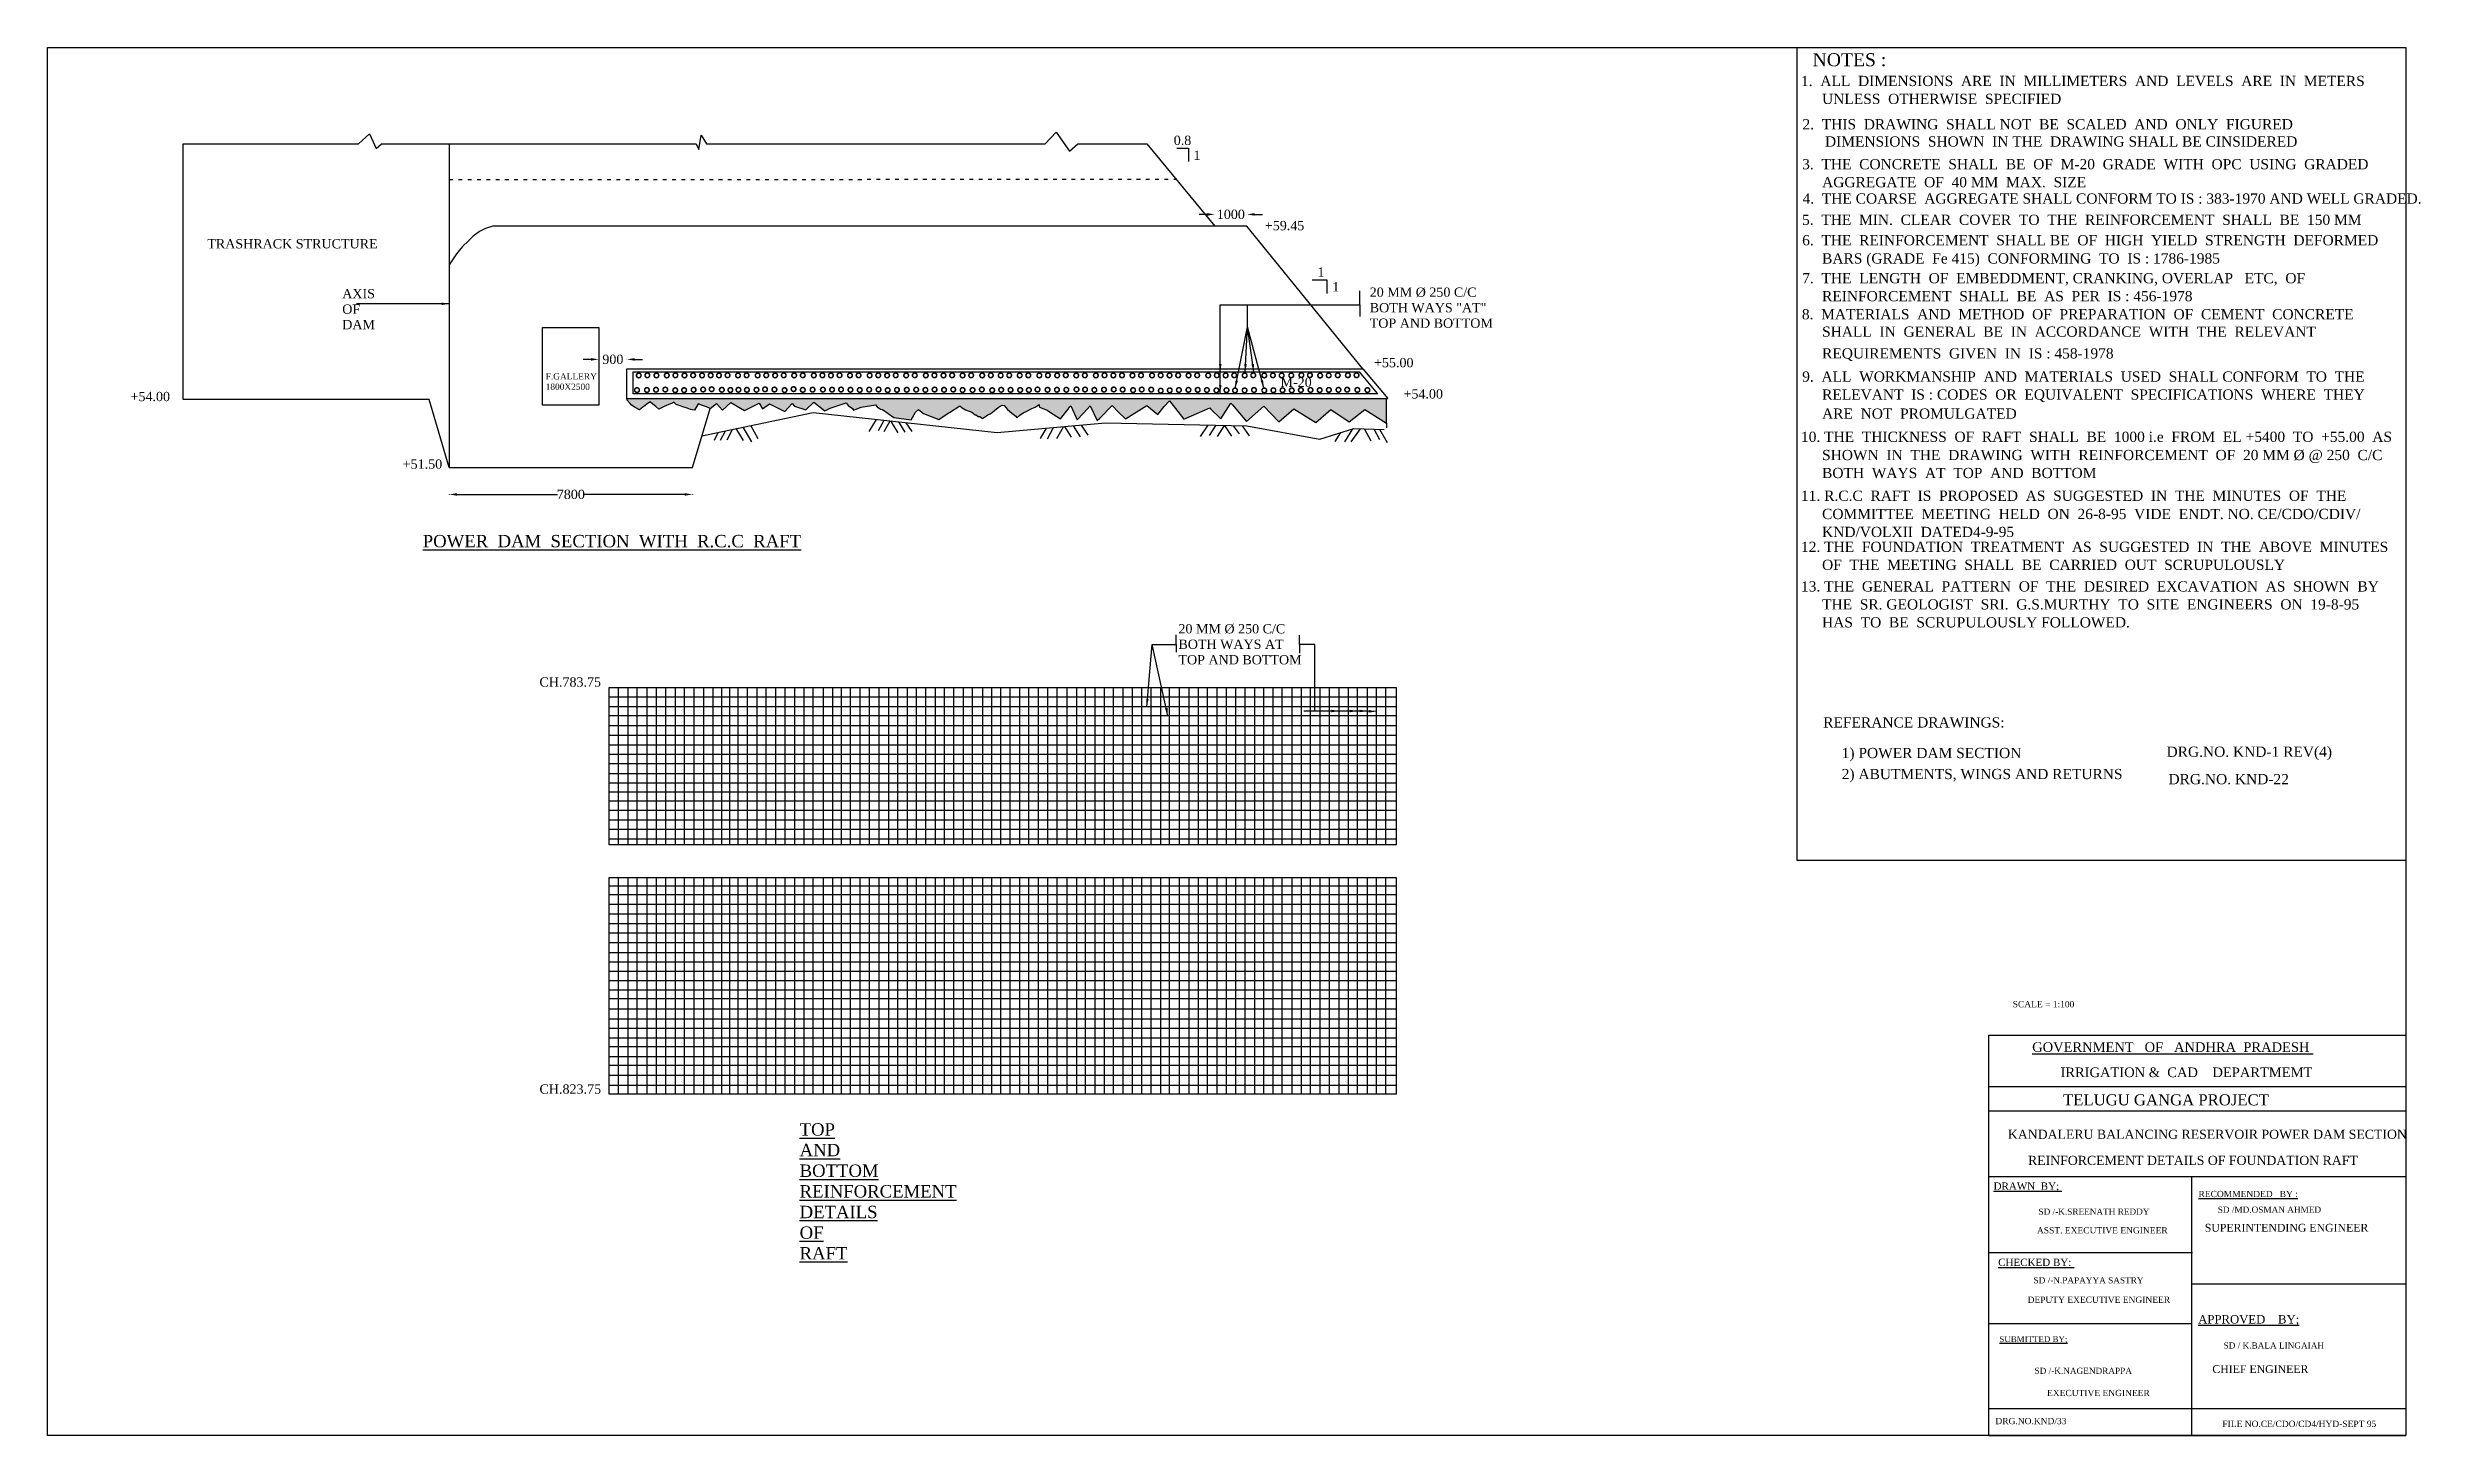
# Model space of a CAD drawing. Header units: millimetres. Extents: x 4638 to 81282, y 2237 to 47066.
import ezdxf

# ---------------------------------------------------------------- set-up
doc = ezdxf.new("R2010")
doc.units = ezdxf.units.MM
doc.header["$MEASUREMENT"] = 0
doc.linetypes.add('ACAD_ISO03W100', pattern=[30, 12, -18])
for name, color, linetype in [('DIM', 5, 'Continuous'), ('DWG.LINE', 10, 'Continuous'), ('HATCH', 2, 'Continuous'), ('TEXT', 7, 'Continuous')]:
    doc.layers.add(name, color=color, linetype=linetype)
doc.layers.add('DO LINE', color=3, linetype='Continuous', plot=False)
doc.layers.add('TITLE', color=7, linetype='Continuous', lineweight=30)
doc.styles.get("Standard").update_dxf_attribs({"font": 'times.ttf', "height": 330})
doc.dimstyles.get("Standard").update_dxf_attribs({"dimtxt": 330, "dimasz": 250, "dimexe": 0.18, "dimexo": 0.0625, "dimgap": 0.09, "dimtad": 0, "dimtih": 1, "dimtoh": 1, "dimdec": 0, "dimzin": 0, "dimdsep": 46, "dimtxsty": 'Standard', "dimcen": 300, "dimclrd": 5, "dimclre": 5, "dimclrt": 4, "dimadec": 0, "dimazin": 0, "dimtfac": 1, "dimtdec": 0, "dimtofl": 0, "dimtmove": 0, "dimatfit": 3, "dimfxl": 0, "dimtolj": 1, "dimtzin": 0, "dimarcsym": 0})

# ---------------------------------------------------------------- blocks, each defined once
blk = doc.blocks.new('*D2')
at = {"layer": 'Defpoints', "color": 0, "ltscale": 0.2}
for p in [(17615, 33500), (25469, 33500), (25469, 32631)]:
    blk.add_point(p, dxfattribs=at)
at = {"layer": 'DIM', "color": 5, "lineweight": -2, "ltscale": 0.2}
for p, q in [((17615, 32636), (17615, 32630)), ((17865, 32631), (21115, 32631)), ((25219, 32631), (21969, 32631)), ((25469, 32636), (25469, 32630))]:
    blk.add_line(p, q, dxfattribs=at)
at = {"layer": 'DIM', "color": 5, "ltscale": 0.2}
for points in [[(17865, 32672), (17865, 32589), (17615, 32631)], [(25219, 32672), (25219, 32589), (25469, 32631)]]:
    blk.add_solid(points, dxfattribs=at)
at = {"layer": 'DIM', "color": 4, "ltscale": 0.2, "insert": (21542, 32631), "char_height": 330, "attachment_point": 5}
blk.add_mtext('\\A1;{\\H0.9091x;7800}', dxfattribs=at)
blk = doc.blocks.new('*D3')
at = {"layer": 'Defpoints', "color": 0, "ltscale": 0.2}
for p in [(22442, 36992), (22442, 36692), (23355, 36692)]:
    blk.add_point(p, dxfattribs=at)
at = {"layer": 'DIM', "color": 5, "lineweight": -2, "ltscale": 0.2}
for p, q in [((22192, 36992), (21942, 36992)), ((22442, 36987), (22442, 36992)), ((23355, 36987), (23355, 36992)), ((23605, 36992), (23855, 36992))]:
    blk.add_line(p, q, dxfattribs=at)
at = {"layer": 'DIM', "color": 5, "ltscale": 0.2}
for points in [[(22192, 37034), (22192, 36951), (22442, 36992)], [(23605, 37034), (23605, 36951), (23355, 36992)]]:
    blk.add_solid(points, dxfattribs=at)
at = {"layer": 'DIM', "color": 4, "ltscale": 0.2, "insert": (22899, 36992), "char_height": 330, "attachment_point": 5}
blk.add_mtext('\\A1;{\\H0.9091x;900}', dxfattribs=at)
blk = doc.blocks.new('*D4')
at = {"layer": 'Defpoints', "color": 0, "ltscale": 0.2}
for p in [(43378, 41675), (42339, 41293), (43378, 41293)]:
    blk.add_point(p, dxfattribs=at)
at = {"layer": 'DIM', "color": 5, "lineweight": -2, "ltscale": 0.2}
for p, q in [((42089, 41675), (41839, 41675)), ((42339, 41670), (42339, 41675)), ((43378, 41670), (43378, 41675)), ((43628, 41675), (43878, 41675))]:
    blk.add_line(p, q, dxfattribs=at)
at = {"layer": 'DIM', "color": 5, "ltscale": 0.2}
for points in [[(42089, 41716), (42089, 41633), (42339, 41675)], [(43628, 41716), (43628, 41633), (43378, 41675)]]:
    blk.add_solid(points, dxfattribs=at)
at = {"layer": 'DIM', "color": 4, "ltscale": 0.2, "insert": (42858, 41675), "char_height": 330, "attachment_point": 5}
blk.add_mtext('\\A1;{\\H0.9091x;1000}', dxfattribs=at)

msp = doc.modelspace()

# ---------------------------------------------------------------- hatches: boundary and pattern name
at = {"layer": 'HATCH', "ltscale": 0.2}
h = msp.add_hatch(dxfattribs=at)
h.set_pattern_fill('AR-SAND', color=256, scale=150, style=0)
h.paths.add_polyline_path([(35404, 35480.1), (35474, 35509.2), (35536, 35505.9), (35649.8, 35377.7), (35789.8, 35258.3), (35912.3, 35153.4), (35941.5, 35100.9), (36043.6, 35188.3), (36151.5, 35269.9), (36274, 35316.5), (36431.6, 35401), (36537.3, 35448), (36665.6, 35532.5), (36671.5, 35462.6), (36732.7, 35424.7), (36823.2, 35395.5), (36928.2, 35348.9), (36998.2, 35293.6), (37120.7, 35217.8), (37354.1, 35069.2), (37602.1, 35383.9), (37648.6, 35459.1), (37686, 35493.6), (37894.7, 35044.1), (38089.7, 35246.3), (38218.5, 35386), (38310.5, 35492.6), (38542.3, 35018.4), (38627, 35095.6), (38770.5, 35238.9), (38891.9, 35371.3), (39020.7, 35499.9), (39227.8, 35286.8), (39456, 35070), (40140.4, 35503.7), (40494.6, 35212.5), (40706.8, 35467.1), (40873.7, 35648.3), (41336.3, 35064.9), (42177.2, 35430.7), (42201.5, 35396.1), (42533.5, 35075.4), (42854.6, 35582.7), (42916.3, 35519.3), (43368, 34988.4), (43923.4, 35481.6), (44408.7, 34972.8), (44893.3, 35393.1), (45599.2, 34955.4), (46089.6, 35372.8), (46676.9, 34978.6), (47181.8, 35369.9), (47881.5, 34935), (47881.5, 35732.6), (23355, 35732.6), (23358.5, 35673.4), (23454.7, 35571.6), (23493.8, 35520.3), (23528.4, 35491.3), (23615.4, 35442.3), (23764.6, 35361), (23865.4, 35453.7), (23901.7, 35471.8), (23992.4, 35544.3), (24101.3, 35618.8), (24187.9, 35542.3), (24282.7, 35471.8), (24379.5, 35383.2), (24532.7, 35459.7), (24651.6, 35512.1), (24792.8, 35568.4), (24869.4, 35610.7), (24948, 35538.2), (25043.1, 35501.7), (25162, 35455.4), (25303.1, 35419.1), (25408, 35378.8), (25535.4, 35350.8), (25658.4, 35558.3), (25791.4, 35507.9), (25924.5, 35461.6), (26042.4, 35404), (26249.5, 35567.2), (26445, 35348.7), (26710.4, 35602.2), (27148, 35342.9), (27627.4, 35576.1), (27726.6, 35392.5), (27960, 35561.5), (28453, 35308), (28695.1, 35567.3), (28760.5, 35485.8), (29133.9, 35363.5), (29393.5, 35611.1), (29749.4, 35325.6), (29915.7, 35418.8), (30434.9, 35590.7), (30500.2, 35503.4), (30640.3, 35401.4), (30675.3, 35348.9), (30923.2, 35450.9), (31378.3, 35523.8), (31433.7, 35459.7), (31547.5, 35386.8), (31602.9, 35372.2), (31974.2, 35112.4), (32537.2, 35042.5), (32674.3, 35284.4), (32773.5, 35371.8), (32931.8, 35249.4), (33424.8, 35051.2), (33723.2, 35258.5), (33769.9, 35273.1), (34102.4, 35494.5), (34178.3, 35424.6), (34286.2, 35360.5), (34493.3, 35284.7), (34595.4, 35203.2), (34633.4, 35197.3), (34694.6, 35150.7), (34747.1, 35144.9), (34834.6, 35077.9), (35007.3, 35206.2), (35080.2, 35238.3), (35150.2, 35282), (35229, 35346.1), (35342.8, 35439.3)])
h = msp.add_hatch(dxfattribs=at)
h.set_pattern_fill('AR-CONC', color=256, scale=80, style=0)
h.set_pattern_definition([(50, (0, 0), (573.808, -50.2017), [60, -660]), (355, (0, 0), (-111.001, 601.7537), [48, -528]), (100.4514, (47.8, -4.2), (462.8075, 551.5516), [50.992, -560.9137]), (46.1842, (0, 160), (853.793, -132.415), [90, -990]), (96.6356, (71.15, 149), (747.73, 779.294), [76.488, -841.37]), (351.1842, (0, 160), (747.73, 779.295), [72, -792]), (21, (80, 120), (477.5256, -322.095), [60, -660]), (326, (80, 120), (194.652, 580.12), [48, -528]), (71.4514, (119.8, 93.16), (672.178, 258.0244), [50.992, -560.9137]), (37.5, (0, 0), (9.7279, 266.3151), [0, -521.6, 0, -536, 0, -530]), (7.5, (0, 0), (210.4556, 315.5294), [0, -305.6, 0, -509.6, 0, -202]), (327.5, (-178.4, 0), (427.05795, -18.0439), [0, -200, 0, -624, 0, -828]), (317.5, (-258.4, 0), (466.549, 80.084), [0, -260, 0, -414.4, 0, -588])])
h.paths.add_polyline_path([(34102.4, 35494.5), (34178.3, 35424.6), (34286.2, 35360.5), (34493.3, 35284.7), (34595.4, 35203.2), (34633.4, 35197.3), (34694.6, 35150.7), (34747.1, 35144.9), (34834.6, 35077.9), (35007.3, 35206.2), (35080.2, 35238.3), (35150.2, 35282), (35229, 35346.1), (35342.8, 35439.3), (35404, 35480.1), (35474, 35509.2), (35536, 35505.9), (35649.8, 35377.7), (35789.8, 35258.3), (35912.3, 35153.4), (35941.5, 35100.9), (36043.6, 35188.3), (36151.5, 35269.9), (36274, 35316.5), (36431.6, 35401), (36537.3, 35448), (36665.6, 35532.5), (36671.5, 35462.6), (36732.7, 35424.7), (36823.2, 35395.5), (36928.2, 35348.9), (36998.2, 35293.6), (37120.7, 35217.8), (37354.1, 35069.2), (37602.1, 35383.9), (37648.6, 35459.1), (37686, 35493.6), (37894.7, 35044.1), (38089.7, 35246.3), (38218.5, 35386), (38310.5, 35492.6), (38542.3, 35018.4), (38627, 35095.6), (38770.5, 35238.9), (38891.9, 35371.3), (39020.7, 35499.9), (39227.8, 35286.8), (39456, 35070), (40140.4, 35503.7), (40494.6, 35212.5), (40706.8, 35467.1), (40873.7, 35648.3), (41336.3, 35064.9), (42177.2, 35430.7), (42201.5, 35396.1), (42533.5, 35075.4), (42854.6, 35582.7), (42916.3, 35519.3), (43368, 34988.4), (43923.4, 35481.6), (44408.7, 34972.8), (44893.3, 35393.1), (45599.2, 34955.4), (46089.6, 35372.8), (46676.9, 34978.6), (47181.8, 35369.9), (47881.5, 34935), (47881.5, 35732.6), (23355, 35732.6), (23358.5, 35673.4), (23454.7, 35571.6), (23493.8, 35520.3), (23528.4, 35491.3), (23615.4, 35442.3), (23764.6, 35361), (23865.4, 35453.7), (23901.7, 35471.8), (23992.4, 35544.3), (24101.3, 35618.8), (24187.9, 35542.3), (24282.7, 35471.8), (24379.5, 35383.2), (24532.7, 35459.7), (24651.6, 35512.1), (24792.8, 35568.4), (24869.4, 35610.7), (24948, 35538.2), (25043.1, 35501.7), (25162, 35455.4), (25303.1, 35419.1), (25408, 35378.8), (25535.4, 35350.8), (25658.4, 35558.3), (25791.4, 35507.9), (25924.5, 35461.6), (26042.4, 35404), (26249.5, 35567.2), (26445, 35348.7), (26710.4, 35602.2), (27148, 35342.9), (27627.4, 35576.1), (27726.6, 35392.5), (27960, 35561.5), (28453, 35308), (28695.1, 35567.3), (28760.5, 35485.8), (29133.9, 35363.5), (29393.5, 35611.1), (29749.4, 35325.6), (29915.7, 35418.8), (30434.9, 35590.7), (30500.2, 35503.4), (30640.3, 35401.4), (30675.3, 35348.9), (30923.2, 35450.9), (31378.3, 35523.8), (31433.7, 35459.7), (31547.5, 35386.8), (31602.9, 35372.2), (31974.2, 35112.4), (32537.2, 35042.5), (32674.3, 35284.4), (32773.5, 35371.8), (32931.8, 35249.4), (33424.8, 35051.2), (33723.2, 35258.5), (33769.9, 35273.1)])

# ---------------------------------------------------------------- linework, layer by layer
at = {"layer": 'DIM', "ltscale": 0.2}
for points in [[(47024.1, 38758), (47024.1, 39202.3)], [(47024.1, 38758), (47024.1, 38381.4)], [(41090.4, 27779.6), (41090.4, 28091.6)], [(41090.4, 27779.6), (41090.4, 27531.4)], [(45076.2, 27785.3), (45076.2, 28083.2)], [(45567.7, 25635.7), (45567.7, 27785.3), (45076.2, 27785.3), (45076.2, 27504.2)]]:
    msp.add_lwpolyline(points, dxfattribs=at)
at = {"layer": 'DO LINE', "linetype": 'ACAD_ISO03W100', "ltscale": 10}
msp.add_lwpolyline([(17615.1, 42799.9), (41083, 42812.8)], dxfattribs=at)
at = {"layer": 'DWG.LINE', "ltscale": 0.2}
for p, q in [((23553.7, 36589.8), (47008.7, 36589.8)), ((47602.8, 35883.3), (23553.7, 35883.3)), ((22781.3, 26394.8), (48199.7, 26394.8)), ((22781.3, 21318.7), (22781.3, 26394.8)), ((48199.7, 26082.4), (22781.3, 26082.4)), ((23076.1, 21318.7), (23076.1, 26394.8)), ((23388.5, 21318.7), (23388.5, 26394.8)), ((23687.9, 21318.7), (23687.9, 26394.8)), ((24006.9, 21318.7), (24006.9, 26394.8)), ((24306.3, 21318.7), (24306.3, 26394.8)), ((24605.8, 21318.7), (24605.8, 26394.8)), ((24918.2, 21318.7), (24918.2, 26394.8)), ((25217.6, 21318.7), (25217.6, 26394.8)), ((25530.1, 21318.7), (25530.1, 26394.8)), ((25836, 21318.7), (25836, 26394.8)), ((26135.4, 21318.7), (26135.4, 26394.8)), ((26415.3, 21318.7), (26415.3, 26394.8)), ((26675.7, 21318.7), (26675.7, 26394.8)), ((26942.6, 21318.7), (26942.6, 26394.8)), ((27248.5, 21318.7), (27248.5, 26394.8)), ((27556, 21318.7), (27556, 26394.8)), ((27855.4, 21318.7), (27855.4, 26394.8)), ((28161.4, 21318.7), (28161.4, 26394.8)), ((28467.3, 21318.7), (28467.3, 26394.8)), ((28773.2, 21318.7), (28773.2, 26394.8)), ((29072.7, 21318.7), (29072.7, 26394.8)), ((29372.1, 21318.7), (29372.1, 26394.8)), ((29699.5, 21318.7), (29699.5, 26394.8)), ((29998.9, 21318.7), (29998.9, 26394.8)), ((30285.3, 21318.7), (30285.3, 26394.8)), ((30578.2, 21318.7), (30578.2, 26394.8)), ((30884.2, 21318.7), (30884.2, 26394.8)), ((31190.1, 21318.7), (31190.1, 26394.8)), ((31502.5, 21318.7), (31502.5, 26394.8)), ((31815, 21318.7), (31815, 26394.8)), ((32107.9, 21318.7), (32107.9, 26394.8)), ((32420.3, 21318.7), (32420.3, 26394.8)), ((32709, 21318.7), (32709, 26394.8)), ((33008.4, 21318.7), (33008.4, 26394.8)), ((33314.3, 21318.7), (33314.3, 26394.8)), ((33607.2, 21318.7), (33607.2, 26394.8)), ((33913.2, 21318.7), (33913.2, 26394.8)), ((34219.1, 21318.7), (34219.1, 26394.8)), ((34518.5, 21318.7), (34518.5, 26394.8)), ((34844, 21318.7), (34844, 26394.8)), ((35136.9, 21318.7), (35136.9, 26394.8)), ((35432.5, 21318.7), (35432.5, 26394.8)), ((35734.2, 21318.7), (35734.2, 26394.8)), ((36045, 21318.7), (36045, 26394.8)), ((36329.6, 21318.7), (36329.6, 26394.8)), ((36645, 21318.7), (36645, 26394.8)), ((36942, 21318.7), (36942, 26394.8)), ((37243.7, 21318.7), (37243.7, 26394.8)), ((37573.9, 21318.7), (37573.9, 26394.8)), ((37880.1, 21318.7), (37880.1, 26394.8)), ((38163.5, 21318.7), (38163.5, 26394.8)), ((38474.6, 21318.7), (38474.6, 26394.8)), ((38776.2, 21318.7), (38776.2, 26394.8)), ((39073.3, 21318.7), (39073.3, 26394.8)), ((39384.1, 21318.7), (39384.1, 26394.8)), ((39682.1, 21318.7), (39682.1, 26394.8)), ((39979.1, 21318.7), (39979.1, 26394.8)), ((40285.4, 21318.7), (40285.4, 26394.8)), ((40596.1, 21318.7), (40596.1, 26394.8)), ((40880.5, 21318.7), (40880.5, 26394.8)), ((41205, 21318.7), (41205, 26394.8)), ((41511.2, 21318.7), (41511.2, 26394.8)), ((41817.4, 21318.7), (41817.4, 26394.8)), ((42107.2, 21318.7), (42107.2, 26394.8)), ((42418, 21318.7), (42418, 26394.8)), ((42719.7, 21318.7), (42719.7, 26394.8)), ((43021.3, 21318.7), (43021.3, 26394.8)), ((43318.4, 21318.7), (43318.4, 26394.8)), ((43629.2, 21318.7), (43629.2, 26394.8)), ((43926.2, 21318.7), (43926.2, 26394.8)), ((44223.3, 21318.7), (44223.3, 26394.8)), ((44520.4, 21318.7), (44520.4, 26394.8)), ((44837.2, 21318.7), (44837.2, 26394.8)), ((45143.4, 21318.7), (45143.4, 26394.8)), ((45435.9, 21318.7), (45435.9, 26394.8)), ((45742.1, 21318.7), (45742.1, 26394.8)), ((46049.4, 21318.7), (46049.4, 26394.8)), ((46355.6, 21318.7), (46355.6, 26394.8)), ((46652.7, 21318.7), (46652.7, 26394.8)), ((46949.8, 21318.7), (46949.8, 26394.8)), ((47269.7, 21318.7), (47269.7, 26394.8)), ((47563.3, 21318.7), (47563.3, 26394.8)), ((47860.9, 21318.7), (47860.9, 26394.8)), ((48199.7, 26394.8), (48199.7, 21318.7)), ((48199.7, 25775.2), (22781.3, 25775.2)), ((48199.7, 25481), (22781.3, 25481)), ((48199.7, 25155.5), (22781.3, 25155.5)), ((48199.7, 24841), (22781.3, 24841)), ((48199.7, 24533.8), (22781.3, 24533.8)), ((48199.7, 24228), (22781.3, 24228)), ((48199.7, 23931.8), (22781.3, 23931.8)), ((48199.7, 23604.9), (22781.3, 23604.9)), ((48199.7, 23305), (22781.3, 23305)), ((48199.7, 23015), (22781.3, 23015)), ((48199.7, 22722.5), (22781.3, 22722.5)), ((48199.7, 22421.5), (22781.3, 22421.5)), ((48199.7, 22114.3), (22781.3, 22114.3)), ((48199.7, 21805.7), (22781.3, 21805.7)), ((48199.7, 21502.2), (22781.3, 21502.2)), ((48199.7, 21318.7), (22781.3, 21318.7)), ((22781.3, 20262.8), (48199.7, 20262.8)), ((22781.3, 13261.6), (22781.3, 20262.8)), ((48199.7, 19979.8), (22781.3, 19979.8)), ((23076.1, 13261.6), (23076.1, 20262.8)), ((23388.5, 13261.6), (23388.5, 20262.8)), ((23687.9, 13261.6), (23687.9, 20262.8)), ((24006.9, 13261.6), (24006.9, 20262.8)), ((24306.3, 13261.6), (24306.3, 20262.8)), ((24605.8, 13261.6), (24605.8, 20262.8)), ((24918.2, 13261.6), (24918.2, 20262.8)), ((25217.6, 13261.6), (25217.6, 20262.8)), ((25530.1, 13261.6), (25530.1, 20262.8)), ((25836, 13261.6), (25836, 20262.8)), ((26135.4, 13261.6), (26135.4, 20262.8)), ((26415.3, 13261.6), (26415.3, 20262.8)), ((26675.7, 13261.6), (26675.7, 20262.8)), ((26942.6, 13261.6), (26942.6, 20262.8)), ((27248.5, 13261.6), (27248.5, 20262.8)), ((27556, 13261.6), (27556, 20262.8)), ((27855.4, 13261.6), (27855.4, 20262.8)), ((28161.4, 13261.6), (28161.4, 20262.8)), ((28467.3, 13261.6), (28467.3, 20262.8)), ((28773.2, 13261.6), (28773.2, 20262.8)), ((29072.7, 13261.6), (29072.7, 20262.8)), ((29372.1, 13261.6), (29372.1, 20262.8)), ((29699.5, 13261.6), (29699.5, 20262.8)), ((29998.9, 13261.6), (29998.9, 20262.8)), ((30285.3, 13261.6), (30285.3, 20262.8)), ((30578.2, 13261.6), (30578.2, 20262.8)), ((30884.2, 13261.6), (30884.2, 20262.8)), ((31190.1, 13261.6), (31190.1, 20262.8)), ((31502.5, 13261.6), (31502.5, 20262.8)), ((31815, 13261.6), (31815, 20262.8)), ((32107.9, 13261.6), (32107.9, 20262.8)), ((32420.3, 13261.6), (32420.3, 20262.8)), ((32709, 13261.6), (32709, 20262.8)), ((33008.4, 13261.6), (33008.4, 20262.8)), ((33314.3, 13261.6), (33314.3, 20262.8)), ((33607.2, 13261.6), (33607.2, 20262.8)), ((33913.2, 13261.6), (33913.2, 20262.8)), ((34219.1, 13261.6), (34219.1, 20262.8)), ((34518.5, 13261.6), (34518.5, 20262.8)), ((34844, 13261.6), (34844, 20262.8)), ((35136.9, 13261.6), (35136.9, 20262.8)), ((35432.5, 13261.6), (35432.5, 20262.8)), ((35734.2, 13261.6), (35734.2, 20262.8)), ((36045, 13261.6), (36045, 20262.8)), ((36329.6, 13261.6), (36329.6, 20262.8)), ((36645, 13261.6), (36645, 20262.8)), ((36942, 13261.6), (36942, 20262.8)), ((37243.7, 13261.6), (37243.7, 20262.8)), ((37573.9, 13261.6), (37573.9, 20262.8)), ((37880.1, 13261.6), (37880.1, 20262.8)), ((38163.5, 13261.6), (38163.5, 20262.8)), ((38474.6, 13261.6), (38474.6, 20262.8)), ((38776.2, 13261.6), (38776.2, 20262.8)), ((39073.3, 13261.6), (39073.3, 20262.8)), ((39384.1, 13261.6), (39384.1, 20262.8)), ((39682.1, 13261.6), (39682.1, 20262.8)), ((39979.1, 13261.6), (39979.1, 20262.8)), ((40285.4, 13261.6), (40285.4, 20262.8)), ((40596.1, 13261.6), (40596.1, 20262.8)), ((40880.5, 13261.6), (40880.5, 20262.8)), ((41205, 13261.6), (41205, 20262.8)), ((41511.2, 13261.6), (41511.2, 20262.8)), ((41817.4, 13261.6), (41817.4, 20262.8)), ((42107.2, 13261.6), (42107.2, 20262.8)), ((42418, 13261.6), (42418, 20262.8)), ((42719.7, 13261.6), (42719.7, 20262.8)), ((43021.3, 13261.6), (43021.3, 20262.8)), ((43318.4, 13261.6), (43318.4, 20262.8)), ((43629.2, 13261.6), (43629.2, 20262.8)), ((43926.2, 13261.6), (43926.2, 20262.8)), ((44223.3, 13261.6), (44223.3, 20262.8)), ((44520.4, 13261.6), (44520.4, 20262.8)), ((44837.2, 13261.6), (44837.2, 20262.8)), ((45143.4, 13261.6), (45143.4, 20262.8)), ((45435.9, 13261.6), (45435.9, 20262.8)), ((45742.1, 13261.6), (45742.1, 20262.8)), ((46049.4, 13261.6), (46049.4, 20262.8)), ((46355.6, 13261.6), (46355.6, 20262.8)), ((46652.7, 13261.6), (46652.7, 20262.8)), ((46949.8, 13261.6), (46949.8, 20262.8)), ((47269.7, 13261.6), (47269.7, 20262.8)), ((47563.3, 13261.6), (47563.3, 20262.8)), ((47860.9, 13261.6), (47860.9, 20262.8)), ((48199.7, 20262.8), (48199.7, 13261.6)), ((48199.7, 19701.9), (22781.3, 19701.9)), ((48199.7, 19387.3), (22781.3, 19387.3)), ((48199.7, 19072.7), (22781.3, 19072.7)), ((48199.7, 18766.2), (22781.3, 18766.2)), ((48199.7, 18459.8), (22781.3, 18459.8)), ((48199.7, 18146), (22781.3, 18146)), ((48199.7, 17827.3), (22781.3, 17827.3)), ((48199.7, 17529), (22781.3, 17529)), ((48199.7, 17222.6), (22781.3, 17222.6)), ((48199.7, 16920.2), (22781.3, 16920.2)), ((48199.7, 16618.8), (22781.3, 16618.8)), ((48199.7, 16336.9), (22781.3, 16336.9)), ((48199.7, 16010), (22781.3, 16010)), ((48199.7, 15683.1), (22781.3, 15683.1)), ((48199.7, 15384.8), (22781.3, 15384.8)), ((48199.7, 15070.2), (22781.3, 15070.2)), ((48199.7, 14784.9), (22781.3, 14784.9)), ((48199.7, 14466.2), (22781.3, 14466.2)), ((48199.7, 14184.2), (22781.3, 14184.2)), ((48199.7, 13869.6), (22781.3, 13869.6)), ((48199.7, 13546.8), (22781.3, 13546.8)), ((48199.7, 13261.6), (22781.3, 13261.6))]:
    msp.add_line(p, q, dxfattribs=at)
for points in [[(17615.1, 33500.5), (16965.4, 35699.3), (9017.8, 35699.3), (9017.8, 43950.5), (14679.5, 43950.5)], [(14679.5, 43950.5), (15037.6, 44273.3), (15257.8, 43799), (15424.9, 43950.5)], [(15424.9, 43950.5), (17615.1, 43950.5), (17615.1, 40042.4)], [(17615.1, 43950.5), (25585.6, 43950.5)], [(25585.6, 43950.5), (25672.2, 43766.1), (25748.4, 44238), (25926.9, 43950.5)], [(25926.9, 43950.5), (36859.3, 43950.5)], [(36859.3, 43950.5), (37220.5, 44330.9), (37642.7, 43721.7), (37919.5, 43950.5)], [(37919.5, 43950.5), (40142.9, 43950.5), (42338.7, 41293.1)], [(41118.9, 43812.4), (41485.8, 43812.4), (41485.8, 43379.1)], [(47124.3, 36691.5), (43377.9, 41293.1), (19025, 41293.1), (18782.8, 41219.4), (18594.5, 41122.7), (18390, 40966.8), (18234, 40821.7), (18045.6, 40633.6), (17851.9, 40397.1), (17615.1, 40042.4), (17615.1, 33500.5), (25468.9, 33500.5), (26042.4, 35404), (26249.5, 35567.2), (26445, 35348.7), (26710.4, 35602.2), (27148, 35342.9), (27627.4, 35576.1), (27726.6, 35392.5), (27960, 35561.5), (28453, 35308), (28695.1, 35567.3), (28760.5, 35485.8), (29133.9, 35363.5), (29393.5, 35611.1), (29749.4, 35325.6), (29915.7, 35418.8), (30434.9, 35590.7), (30500.2, 35503.4), (30640.3, 35401.4), (30675.3, 35348.9), (30923.2, 35450.9), (31378.3, 35523.8), (31433.7, 35459.7), (31547.5, 35386.8), (31602.9, 35372.2), (31974.2, 35112.4), (32537.2, 35042.5), (32674.3, 35284.4), (32773.5, 35371.8), (32931.8, 35249.4), (33424.8, 35051.2), (33723.2, 35258.5), (33769.9, 35273.1), (34102.4, 35494.5), (34178.3, 35424.6), (34286.2, 35360.5), (34493.3, 35284.7), (34595.4, 35203.2), (34633.4, 35197.3), (34694.6, 35150.7), (34747.1, 35144.9), (34834.6, 35077.9), (35007.3, 35206.2), (35080.2, 35238.3), (35150.2, 35282), (35229, 35346.1), (35342.8, 35439.3), (35404, 35480.1), (35474, 35509.2), (35536, 35505.9), (35649.8, 35377.7), (35789.8, 35258.3), (35912.3, 35153.4), (35941.5, 35100.9), (36043.6, 35188.3), (36151.5, 35269.9), (36274, 35316.5), (36431.6, 35401), (36537.3, 35448), (36665.6, 35532.5), (36671.5, 35462.6), (36732.7, 35424.7), (36823.2, 35395.5), (36928.2, 35348.9), (36998.2, 35293.6), (37120.7, 35217.8), (37354.1, 35069.2), (37602.1, 35383.9), (37648.6, 35459.1), (37686, 35493.6), (37894.7, 35044.1), (38089.7, 35246.3), (38218.5, 35386), (38310.5, 35492.6), (38542.3, 35018.4), (38627, 35095.6), (38770.5, 35238.9), (38891.9, 35371.3), (39020.7, 35499.9), (39227.8, 35286.8), (39456, 35070), (40140.4, 35503.7), (40494.6, 35212.5), (40706.8, 35467.1), (40873.7, 35648.3), (41336.3, 35064.9), (42177.2, 35430.7), (42201.5, 35396.1), (42533.5, 35075.4), (42854.6, 35582.7), (42916.3, 35519.3), (43368, 34988.4), (43923.4, 35481.6), (44408.7, 34972.8), (44893.3, 35393.1), (45599.2, 34955.4), (46089.6, 35372.8), (46676.9, 34978.6), (47181.8, 35369.9), (47881.5, 34935), (47881.5, 34781.4)], [(45480.6, 39566.2), (45958.7, 39566.2), (45958.7, 39124.8)], [(23355, 35732.6), (23355, 36691.5), (47124.3, 36691.5), (47928.8, 35732.6)], [(47602.8, 35883.3), (47008.7, 36589.8)], [(23355, 35732.6), (47928.8, 35732.6)], [(26042.4, 35404), (25924.5, 35461.6), (25791.4, 35507.9), (25658.4, 35558.3), (25535.4, 35350.8), (25408, 35378.8), (25303.1, 35419.1), (25162, 35455.4), (25043.1, 35501.7), (24948, 35538.2), (24869.4, 35610.7), (24792.8, 35568.4), (24651.6, 35512.1), (24532.7, 35459.7), (24379.5, 35383.2), (24282.7, 35471.8), (24187.9, 35542.3), (24101.3, 35618.8), (23992.4, 35544.3), (23901.7, 35471.8), (23865.4, 35453.7), (23764.6, 35361), (23615.4, 35442.3), (23528.4, 35491.3), (23493.8, 35520.3), (23454.7, 35571.6), (23358.5, 35673.4), (23355, 35732.6)], [(25777, 34523.3), (29367.7, 35277.7), (35305.7, 34627.3), (38806.2, 34939), (43371.2, 34842.1), (45729.6, 34414.1), (46827.8, 34760.6), (47808.7, 34723.2)], [(47881.5, 34935), (47881.5, 35732.6)]]:
    msp.add_lwpolyline(points, dxfattribs=at)
msp.add_lwpolyline([(20629.2, 38026), (22442.2, 38026), (22442.2, 35518.1), (20629.2, 35518.1)], close=True, dxfattribs=at)
at = {"layer": 'HATCH', "ltscale": 0.2}
msp.add_line((23553.7, 35883.3), (23553.7, 36589.8), dxfattribs=at)
at = {"layer": 'HATCH', "ltscale": 0.2, "const_width": 50}
for points in [[(23602.9, 36001.2, 1), (23752.9, 36001.2, 1)], [(23659.9, 36474.3, 1), (23809.9, 36474.3, 1)], [(23924.7, 36003.6, 1), (24074.7, 36003.6, 1)], [(23937.7, 36477.3, 1), (24087.7, 36477.3, 1)], [(24217.6, 36010.7, 1), (24367.6, 36010.7, 1)], [(24231.3, 36474.3, 1), (24381.3, 36474.3, 1)], [(24517.6, 36017.7, 1), (24667.6, 36017.7, 1)], [(24565.5, 36474.3, 1), (24715.5, 36474.3, 1)], [(24838.8, 35996.6, 1), (24988.8, 35996.6, 1)], [(24843.3, 36477.3, 1), (24993.3, 36477.3, 1)], [(25124.7, 36000.1, 1), (25274.7, 36000.1, 1)], [(25136.9, 36474.3, 1), (25286.9, 36474.3, 1)], [(25416.6, 36477.3, 1), (25566.6, 36477.3, 1)], [(25431.8, 36010.7, 1), (25581.8, 36010.7, 1)], [(25705.3, 36474.3, 1), (25855.3, 36474.3, 1)], [(25740.1, 36018, 1), (25890.1, 36018, 1)], [(25983.1, 36477.3, 1), (26133.1, 36477.3, 1)], [(26015.4, 36028.5, 1), (26165.4, 36028.5, 1)], [(26250.4, 36474.3, 1), (26400.4, 36474.3, 1)], [(26343.7, 36010.9, 1), (26493.7, 36010.9, 1)], [(26528.2, 36477.3, 1), (26678.2, 36477.3, 1)], [(26619, 36003.9, 1), (26769, 36003.9, 1)], [(26865.4, 36474.3, 1), (27015.4, 36474.3, 1)], [(26880.2, 36010.9, 1), (27030.2, 36010.9, 1)], [(27143.2, 36477.3, 1), (27293.2, 36477.3, 1)], [(27152.8, 36007.5, 1), (27302.8, 36007.5, 1)], [(27463.4, 36011, 1), (27613.4, 36011, 1)], [(27500, 36474.3, 1), (27650, 36474.3, 1)], [(27738.8, 36025.1, 1), (27888.8, 36025.1, 1)], [(27777.9, 36477.3, 1), (27927.9, 36477.3, 1)], [(28042.3, 36018, 1), (28192.3, 36018, 1)], [(28064.3, 36474.3, 1), (28214.3, 36474.3, 1)], [(28342.2, 36477.3, 1), (28492.2, 36477.3, 1)], [(28370.6, 36000.4, 1), (28520.6, 36000.4, 1)], [(28660.3, 36032.2, 1), (28810.3, 36032.2, 1)], [(28679.3, 36474.3, 1), (28829.3, 36474.3, 1)], [(28957.1, 36477.3, 1), (29107.1, 36477.3, 1)], [(28957.6, 36007.3, 1), (29107.6, 36007.3, 1)], [(29275.3, 36014.4, 1), (29425.3, 36014.4, 1)], [(29314, 36474.3, 1), (29464, 36474.3, 1)], [(29591.8, 36477.3, 1), (29741.8, 36477.3, 1)], [(29607.1, 36014.4, 1), (29757.1, 36014.4, 1)], [(29867, 36474.3, 1), (30017, 36474.3, 1)], [(29903.6, 36014.4, 1), (30053.6, 36014.4, 1)], [(30144.9, 36477.3, 1), (30294.9, 36477.3, 1)], [(30194.1, 36017.8, 1), (30344.1, 36017.8, 1)], [(30482, 36474.3, 1), (30632, 36474.3, 1)], [(30497.6, 36010.8, 1), (30647.6, 36010.8, 1)], [(30759.8, 36477.3, 1), (30909.8, 36477.3, 1)], [(30797.7, 36003.7, 1), (30947.7, 36003.7, 1)], [(31102.3, 36014.1, 1), (31252.3, 36014.1, 1)], [(31116.7, 36474.3, 1), (31266.7, 36474.3, 1)], [(31394.5, 36477.3, 1), (31544.5, 36477.3, 1)], [(31405.8, 36017.6, 1), (31555.8, 36017.6, 1)], [(31681.5, 36474.3, 1), (31831.5, 36474.3, 1)], [(31698.8, 36000, 1), (31848.8, 36000, 1)], [(31959.3, 36477.3, 1), (32109.3, 36477.3, 1)], [(31998.8, 36007, 1), (32148.8, 36007, 1)], [(32296.5, 36474.3, 1), (32446.5, 36474.3, 1)], [(32316.5, 36010.6, 1), (32466.5, 36010.6, 1)], [(32574.3, 36477.3, 1), (32724.3, 36477.3, 1)], [(32621, 36013.9, 1), (32771, 36013.9, 1)], [(32917.5, 36006.8, 1), (33067.5, 36006.8, 1)], [(32931.2, 36474.3, 1), (33081.2, 36474.3, 1)], [(33209, 36477.3, 1), (33359, 36477.3, 1)], [(33214, 36017.4, 1), (33364, 36017.4, 1)], [(33503.6, 36474.3, 1), (33653.6, 36474.3, 1)], [(33521.1, 36010.3, 1), (33671.1, 36010.3, 1)], [(33781.4, 36477.3, 1), (33931.4, 36477.3, 1)], [(33817.6, 36017.4, 1), (33967.6, 36017.4, 1)], [(34118.5, 36474.3, 1), (34268.5, 36474.3, 1)], [(34119.6, 36003.4, 1), (34269.6, 36003.4, 1)], [(34396.3, 36477.3, 1), (34546.3, 36477.3, 1)], [(34440.8, 36003.4, 1), (34590.8, 36003.4, 1)], [(34740.8, 36017.5, 1), (34890.8, 36017.5, 1)], [(34753.2, 36474.3, 1), (34903.2, 36474.3, 1)], [(35031, 36477.3, 1), (35181, 36477.3, 1)], [(35076.1, 35996.3, 1), (35226.1, 35996.3, 1)], [(35348.9, 36474.3, 1), (35498.9, 36474.3, 1)], [(35365.6, 36010.4, 1), (35515.6, 36010.4, 1)], [(35626.7, 36477.3, 1), (35776.7, 36477.3, 1)], [(35669.1, 36006.9, 1), (35819.1, 36006.9, 1)], [(35963.8, 36474.3, 1), (36113.8, 36474.3, 1)], [(35979.7, 36003.4, 1), (36129.7, 36003.4, 1)], [(36241.6, 36477.3, 1), (36391.6, 36477.3, 1)], [(36260, 36003.7, 1), (36410, 36003.7, 1)], [(36538.8, 36017.8, 1), (36688.8, 36017.8, 1)], [(36598.5, 36474.3, 1), (36748.5, 36474.3, 1)], [(36863.6, 36010.7, 1), (37013.6, 36010.7, 1)], [(36876.3, 36477.3, 1), (37026.3, 36477.3, 1)], [(37167.1, 36010.7, 1), (37317.1, 36010.7, 1)], [(37174.9, 36474.3, 1), (37324.9, 36474.3, 1)], [(37452.7, 36477.3, 1), (37602.7, 36477.3, 1)], [(37470.7, 36010.7, 1), (37620.7, 36010.7, 1)], [(37789.8, 36474.3, 1), (37939.8, 36474.3, 1)], [(37798.9, 36021.3, 1), (37948.9, 36021.3, 1)], [(38067.7, 36477.3, 1), (38217.7, 36477.3, 1)], [(38075, 36017.8, 1), (38225, 36017.8, 1)], [(38375, 36007.2, 1), (38525, 36007.2, 1)], [(38424.5, 36474.3, 1), (38574.5, 36474.3, 1)], [(38685.6, 36014.3, 1), (38835.6, 36014.3, 1)], [(38702.3, 36477.3, 1), (38852.3, 36477.3, 1)], [(38989.1, 36474.3, 1), (39139.1, 36474.3, 1)], [(39000.7, 36021.3, 1), (39150.7, 36021.3, 1)], [(39266.9, 36477.3, 1), (39416.9, 36477.3, 1)], [(39290.1, 36014.3, 1), (39440.1, 36014.3, 1)], [(39604, 36474.3, 1), (39754, 36474.3, 1)], [(39625.5, 36000.2, 1), (39775.5, 36000.2, 1)], [(39881.8, 36477.3, 1), (40031.8, 36477.3, 1)], [(39904.3, 36017.8, 1), (40054.3, 36017.8, 1)], [(40211.4, 36014.3, 1), (40361.4, 36014.3, 1)], [(40238.7, 36474.3, 1), (40388.7, 36474.3, 1)], [(40516.5, 36477.3, 1), (40666.5, 36477.3, 1)], [(40518.5, 35982.5, 1), (40668.5, 35982.5, 1)], [(40803.1, 36474.3, 1), (40953.1, 36474.3, 1)], [(40808.5, 35993, 1), (40958.5, 35993, 1)], [(41080.9, 36477.3, 1), (41230.9, 36477.3, 1)], [(41105, 36003.6, 1), (41255, 36003.6, 1)], [(41413.4, 36007.2, 1), (41563.4, 36007.2, 1)], [(41418.1, 36474.3, 1), (41568.1, 36474.3, 1)], [(41695.9, 36477.3, 1), (41845.9, 36477.3, 1)], [(41713.4, 36007.2, 1), (41863.4, 36007.2, 1)], [(42009.9, 36003.7, 1), (42159.9, 36003.7, 1)], [(42052.7, 36474.3, 1), (42202.7, 36474.3, 1)], [(42317, 35993.1, 1), (42467, 35993.1, 1)], [(42330.5, 36477.3, 1), (42480.5, 36477.3, 1)], [(42614.2, 36474.3, 1), (42764.2, 36474.3, 1)], [(42641.7, 35996.7, 1), (42791.7, 35996.7, 1)], [(42892, 36477.3, 1), (43042, 36477.3, 1)], [(42917.4, 35990.1, 1), (43067.4, 35990.1, 1)], [(43227.3, 35991.8, 1), (43377.3, 35991.8, 1)], [(43229.2, 36474.3, 1), (43379.2, 36474.3, 1)], [(43507, 36477.3, 1), (43657, 36477.3, 1)], [(43530.6, 36003.9, 1), (43680.6, 36003.9, 1)], [(43862.9, 35990, 1), (44012.9, 35990, 1)], [(43863.8, 36474.3, 1), (44013.8, 36474.3, 1)], [(44141.6, 36477.3, 1), (44291.6, 36477.3, 1)], [(44157.6, 35995.2, 1), (44307.6, 35995.2, 1)], [(44424.2, 36472.7, 1), (44574.2, 36472.7, 1)], [(44453.6, 35995.2, 1), (44603.6, 35995.2, 1)], [(44735.4, 36475.8, 1), (44885.4, 36475.8, 1)], [(44750.2, 35991.8, 1), (44900.2, 35991.8, 1)], [(45044.5, 36002.2, 1), (45194.5, 36002.2, 1)], [(45060.8, 36483.4, 1), (45210.8, 36483.4, 1)], [(45337.1, 36481.8, 1), (45487.1, 36481.8, 1)], [(45356, 36003.9, 1), (45506, 36003.9, 1)], [(45652.8, 36001.4, 1), (45802.8, 36001.4, 1)], [(45666.7, 36469.6, 1), (45816.7, 36469.6, 1)], [(45943.2, 36475.5, 1), (46093.2, 36475.5, 1)], [(45948.7, 36006, 1), (46098.7, 36006, 1)], [(46236, 36478.6, 1), (46386, 36478.6, 1)], [(46258.8, 36009.1, 1), (46408.8, 36009.1, 1)], [(46541.2, 36012.2, 1), (46691.2, 36012.2, 1)], [(46564.1, 36480.1, 1), (46714.1, 36480.1, 1)], [(46843.1, 36478.6, 1), (46993.1, 36478.6, 1)], [(46869.2, 36006.1, 1), (47019.2, 36006.1, 1)], [(47194.2, 36001.5, 1), (47344.2, 36001.5, 1)]]:
    msp.add_lwpolyline(points, format="xyb", close=True, dxfattribs=at)
at = {"layer": 'HATCH', "ltscale": 0.2}
for points in [[(26178.5, 34381.1), (26301.4, 34633.4)], [(26374.6, 34388.1), (26539.4, 34683.4)], [(26594.4, 34397.9), (26764, 34730.6)], [(27121.2, 34374.3), (26885.6, 34756.2)], [(27388.2, 34327.1), (27102.7, 34801.8)], [(27596, 34423.8), (27359.9, 34855.8)], [(31181.6, 34660.3), (31408.7, 35054.1)], [(31482.8, 34693.8), (31664, 35026.2)], [(31660.2, 34663.7), (31858, 35004.9)], [(32118.7, 34623.6), (31876.6, 35002.9)], [(32336.4, 34638.1), (32131.3, 34975)], [(32567, 34658.9), (32376.1, 34948.2)], [(36710.1, 34439.1), (36907.1, 34769.9)], [(36934.2, 34427.3), (37131.5, 34789.9)], [(37235, 34439.1), (37449.8, 34818.3)], [(37706.8, 34483.3), (37499.8, 34822.7)], [(37998.7, 34495.1), (37779.8, 34847.6)], [(38246.3, 34548.1), (38039.8, 34870.8)], [(41873.8, 34503.6), (42128.5, 34868.5)], [(42167.3, 34537.3), (42388.1, 34862.9)], [(42424.5, 34503.6), (42655.7, 34857.3), (42879.1, 34516.6)], [(43133.7, 34584), (42938.9, 34851.2)], [(43455.8, 34527), (43232.4, 34845)], [(46226.1, 34344.7), (46407.1, 34627.8)], [(46535.3, 34334.3), (46798.8, 34751.4)], [(46748.3, 34326.6), (47047, 34752.2)], [(47389.9, 34347.3), (47176.8, 34747.3)], [(47670.5, 34394), (47483.5, 34735.6)], [(47917.3, 34292.8), (47667.9, 34728.6)]]:
    msp.add_lwpolyline(points, dxfattribs=at)
at = {"layer": 'TITLE', "lineweight": 30}
for p, q in [((67337.4, 15167.6), (80806.2, 15167.6)), ((80806.2, 15167.6), (80806.2, 2236.5)), ((67337.4, 13510), (80806.2, 13510)), ((67337.4, 12720.1), (80806.2, 12720.1)), ((67337.4, 10598), (80806.2, 10598)), ((67365.4, 8146.8), (73916.3, 8146.8)), ((67337.4, 5855.4), (73888.3, 5855.4)), ((80806.2, 3096.9), (67337.4, 3096.9)), ((67337.4, 2236.5), (80806.2, 2236.5))]:
    msp.add_line(p, q, dxfattribs=at)
at = {"layer": 'TITLE', "ltscale": 0.2}
for points in [[(4638.4, 47066.2), (80806.2, 47066.2), (80806.2, 2236.5), (4638.4, 2236.5)], [(61148.9, 47066.2), (80806.2, 47066.2), (80806.2, 20812.4), (61148.9, 20812.4)]]:
    msp.add_lwpolyline(points, close=True, dxfattribs=at)
at = {"layer": 'TITLE'}
msp.add_lwpolyline([(67337.4, 2236.5), (67337.4, 15167.6)], dxfattribs=at)
at = {"layer": 'TITLE', "lineweight": 30}
for points in [[(73888.3, 10598), (73888.3, 2236.5)], [(73888.3, 7134.3), (80806.2, 7134.3)]]:
    msp.add_lwpolyline(points, dxfattribs=at)

# ---------------------------------------------------------------- texts
at = {"layer": 'TEXT'}
for s, height, p in [('  NOTES :', 420, (61330, 46460.3)), ('1.  ALL  DIMENSIONS  ARE  IN  MILLIMETERS  AND  LEVELS  ARE  IN  METERS', 329.994, (61272.9, 45820)), ('     UNLESS  OTHERWISE  SPECIFIED', 329.994, (61330, 45240)), ('2.  THIS  DRAWING  SHALL NOT  BE  SCALED  AND  ONLY  FIGURED', 329.994, (61319.6, 44421.3)), ('     DIMENSIONS  SHOWN  IN THE  DRAWING SHALL BE CINSIDERED', 329.994, (61424.1, 43864.8)), ('3.  THE  CONCRETE  SHALL  BE  OF  M-20  GRADE  WITH  OPC  USING  GRADED', 329.994, (61310.3, 43131.5)), ('4.  THE COARSE  AGGREGATE SHALL CONFORM TO IS : 383-1970 AND WELL GRADED.', 329.994, (61322.4, 42021.5)), ('     AGGREGATE  OF  40 MM  MAX.  SIZE', 329.994, (61330, 42551.5)), ('5.  THE  MIN.  CLEAR  COVER  TO  THE  REINFORCEMENT  SHALL  BE  150 MM', 329.994, (61306.7, 41334.9)), ('6.  THE  REINFORCEMENT  SHALL BE  OF  HIGH  YIELD  STRENGTH  DEFORMED', 329.994, (61309.1, 40676.1)), ('     BARS (GRADE  Fe 415)  CONFORMING  TO  IS : 1786-1985', 329.994, (61330, 40087.8)), ('7.  THE  LENGTH  OF  EMBEDDMENT, CRANKING, OVERLAP   ETC,  OF', 329.994, (61312, 39449.9)), ('     REINFORCEMENT  SHALL  BE  AS  PER  IS : 456-1978', 329.994, (61330, 38869.9)), ('8.  MATERIALS  AND  METHOD  OF  PREPARATION  OF  CEMENT  CONCRETE', 329.994, (61300.5, 38285.8)), ('     SHALL  IN  GENERAL  BE  IN  ACCORDANCE  WITH  THE  RELEVANT', 329.994, (61330, 37723.2)), ('     REQUIREMENTS  GIVEN  IN  IS : 458-1978', 329.994, (61330, 37021.1)), ('9.  ALL  WORKMANSHIP  AND  MATERIALS  USED  SHALL CONFORM  TO  THE', 329.994, (61310.8, 36271.8)), ('     RELEVANT  IS : CODES  OR  EQUIVALENT  SPECIFICATIONS  WHERE  THEY', 329.994, (61330, 35691.8)), ('     ARE  NOT  PROMULGATED', 329.994, (61330, 35076.9)), ('10. THE  THICKNESS  OF  RAFT  SHALL  BE  1000 i.e  FROM  EL +5400  TO  +55.00  AS', 329.994, (61272.9, 34327.4)), ('     SHOWN  IN  THE  DRAWING  WITH  REINFORCEMENT  OF  20 MM Ø @ 250  C/C', 329.994, (61330, 33739)), ('     BOTH  WAYS  AT  TOP  AND  BOTTOM', 329.994, (61330, 33159.1)), ('11. R.C.C  RAFT  IS  PROPOSED  AS  SUGGESTED  IN  THE  MINUTES  OF  THE ', 329.994, (61272.9, 32423.2)), ('     KND/VOLXII  DATED4-9-95', 329.994, (61330, 31254.9)), ('     COMMITTEE  MEETING  HELD  ON  26-8-95  VIDE  ENDT. NO. CE/CDO/CDIV/', 329.994, (61330, 31834.9)), ('12. THE  FOUNDATION  TREATMENT  AS  SUGGESTED  IN  THE  ABOVE  MINUTES', 329.994, (61272.9, 30772.9)), ('     OF  THE  MEETING  SHALL  BE  CARRIED  OUT  SCRUPULOUSLY', 329.994, (61330, 30192.9)), ('13. THE  GENERAL  PATTERN  OF  THE  DESIRED  EXCAVATION  AS  SHOWN  BY', 329.994, (61272.9, 29495.2)), ('     THE  SR. GEOLOGIST  SRI.  G.S.MURTHY  TO  SITE  ENGINEERS  ON  19-8-95', 329.994, (61330, 28915.2)), ('     HAS  TO  BE  SCRUPULOUSLY FOLLOWED.', 329.994, (61330, 28335.2)), ('REFERANCE DRAWINGS:', 329.994, (61989.6, 25103.5)), ('2) ABUTMENTS, WINGS AND RETURNS', 329.994, (62587.3, 23436.1)), ('1) POWER DAM SECTION', 329.994, (62587.3, 24115.4)), ('DRG.NO. KND-1 REV(4)', 329.994, (73078.2, 24156.6)), ('DRG.NO. KND-22', 329.994, (73140, 23271.4))]:
    msp.add_text(s, height=height, dxfattribs=at).set_placement(p)
at = {"layer": 'TEXT', "ltscale": 0.2, "char_height": 300, "attachment_point": 1}
for s, insert in [('0.8', (41013.8, 44217.4)), ('20 MM Ø 250 C/C\\PBOTH WAYS "AT"\\PTOP AND BOTTOM', (47343.5, 39312.7)), ('+55.00', (47482.6, 37039)), ('20 MM Ø 250 C/C\\PBOTH WAYS AT\\PTOP AND BOTTOM', (41165.6, 28442.4))]:
    msp.add_mtext(s, dxfattribs=dict(at, insert=insert))
at = {"layer": 'TEXT', "ltscale": 0.2, "attachment_point": 1}
for s, insert, char_height, width in [('1', (41652, 43736), 300, 13.578), ('+59.45', (43955.8, 41464.1), 300, 15.331), ('TRASHRACK STRUCTURE', (9800.2, 40876.7), 300, 6026.295), ('1', (45653.7, 39964.6), 300, 22.776), ('AXIS OF DAM', (14158.6, 39265.6), 300, 29.627), ('1', (46132, 39486.8), 300, 45.553), ('F.GALLERY\\P1800X2500', (20729.7, 36543.6), 200, 9.686), ('M-20', (44463, 36403.3), 300, 12.858), ('+54.00', (48434.3, 36027.5), 300, 12.858), ('+54.00', (7321.4, 35943.3), 300, 8.886), ('+51.50', (16112.6, 33761.5), 300, 72.601), ('CH.783.75', (20528.3, 26722.6), 300, 37.339), ('CH.823.75', (20530.2, 13575.8), 300, 21.119)]:
    msp.add_mtext(s, dxfattribs=dict(at, insert=insert, char_height=char_height, width=width))
at = {"layer": 'TITLE', "lineweight": 30}
for s, height, p in [('SCALE = 1:100', 202.487, (68109.6, 16066.8)), ('%%UGOVERNMENT   OF   ANDHRA  PRADESH ', 310.193, (68739, 14626.4)), ('IRRIGATION &  CAD    DEPARTMEMT ', 310.193, (69654.3, 13812.9)), ('TELUGU GANGA PROJECT', 356.832, (69735, 12899.7)), ('KANDALERU BALANCING RESERVOIR POWER DAM SECTION', 294.505, (67952.2, 11819.1)), ('REINFORCEMENT DETAILS OF FOUNDATION RAFT', 294.505, (68604.6, 10975.9)), ('%%UDRAWN  BY; ', 235.621, (67492.1, 10174.5)), ('%%URECOMMENDED   BY :', 202.205, (74111.7, 9936.6)), ('SD /-K.SREENATH REDDY ', 197.381, (68942.4, 9368.6)), ('SD /MD.OSMAN AHMED', 197.381, (74732.4, 9432.8)), ('ASST. EXECUTIVE ENGINEER', 202.487, (68893, 8764.6)), ('SUPERINTENDING ENGINEER', 252.433, (74311.8, 8821.3)), ('%%UCHECKED BY: ', 235.621, (67640.6, 7712.7)), ('SD /-N.PAPAYYA SASTRY', 197.381, (68781.6, 7151.9)), ('DEPUTY EXECUTIVE ENGINEER', 202.487, (68590.6, 6520)), ('%%USUBMITTED BY;', 190.31, (67679.3, 5253.8)), ('%%UAPPROVED    BY;', 271.87, (74100.9, 5854.7)), ('SD / K.BALA LINGAIAH', 197.381, (74920.6, 5046.3)), ('SD /-K.NAGENDRAPPA', 197.381, (68813.8, 4228.5)), ('CHIEF ENGINEER', 252.433, (74557.2, 4256.6)), ('EXECUTIVE ENGINEER', 202.487, (69217.6, 3509.7)), ('DRG.NO.KND/33', 202.487, (67551.5, 2603.7)), ('FILE NO.CE/CDO/CD4/HYD-SEPT 95', 202.487, (74882.4, 2512.6))]:
    msp.add_text(s, height=height, dxfattribs=at).set_placement(p)
at = {"layer": 'TITLE', "ltscale": 0.2, "char_height": 400, "attachment_point": 1}
for s, insert, width in [('{\\LPOWER  DAM  SECTION  WITH  R.C.C  RAFT}', (16758.4, 31322.8), 12422.184), ('{\\LTOP  AND  BOTTOM  REINFORCEMENT  DETAILS  OF  RAFT}', (28930.8, 12323.7), 17.932)]:
    msp.add_mtext(s, dxfattribs=dict(at, insert=insert, width=width))

# ---------------------------------------------------------------- dimensions: what is measured, and where the dimension line sits
at = {"layer": 'DIM', "ltscale": 0.2}
for p1, p2, distance, text, picture, middle in [((42338.7, 41293.1), (43377.9, 41293.1), 381.5, '{\\H0.9091x;1000}', '*D4', (42858.3, 41674.6)), ((23355, 36691.5), (22442.2, 36691.5), -300.7, '{\\H0.9091x;900}', '*D3', (22898.6, 36992.2)), ((17615.1, 33500.5), (25468.9, 33500.5), -869.8, '{\\H0.9091x;7800}', '*D2', (21542, 32630.6))]:
    dim = msp.add_aligned_dim(p1=p1, p2=p2, distance=distance, text=text, dimstyle='Standard', dxfattribs=at)
    dim.commit()
    dim.dimension.update_dxf_attribs({"geometry": picture, "text_midpoint": middle})

# ---------------------------------------------------------------- leaders
for points in [[(17615.1, 38787), (14619, 38787)], [(42516.1, 36589.8), (42516.1, 38758), (47024.1, 38758)], [(43318.3, 36590.7), (43396.9, 38048.2), (43396.9, 38758)], [(42996, 36053.6), (43396.9, 38048.2)], [(43596.2, 36590.2), (43396.9, 38048.2)], [(43922.4, 36071.8), (43396.9, 38048.2)], [(42516.1, 35913.7), (42516.1, 36589.8)], [(40142.1, 25775.2), (40315.2, 27779.6), (41090.4, 27779.6)], [(40827, 25481), (40315.2, 27779.6)], [(46355.6, 25635.7), (45211.2, 25635.7)], [(46949.8, 25635.7), (46355.6, 25635.7)], [(47269.7, 25635.7), (46652.7, 25635.7)], [(47563.3, 25621), (46961.2, 25635.7)]]:
    msp.add_leader(points, dimstyle='Standard', override={"dimgap": 0.09, "dimtad": 0}, dxfattribs=at)

doc.saveas('drawing.dxf')
